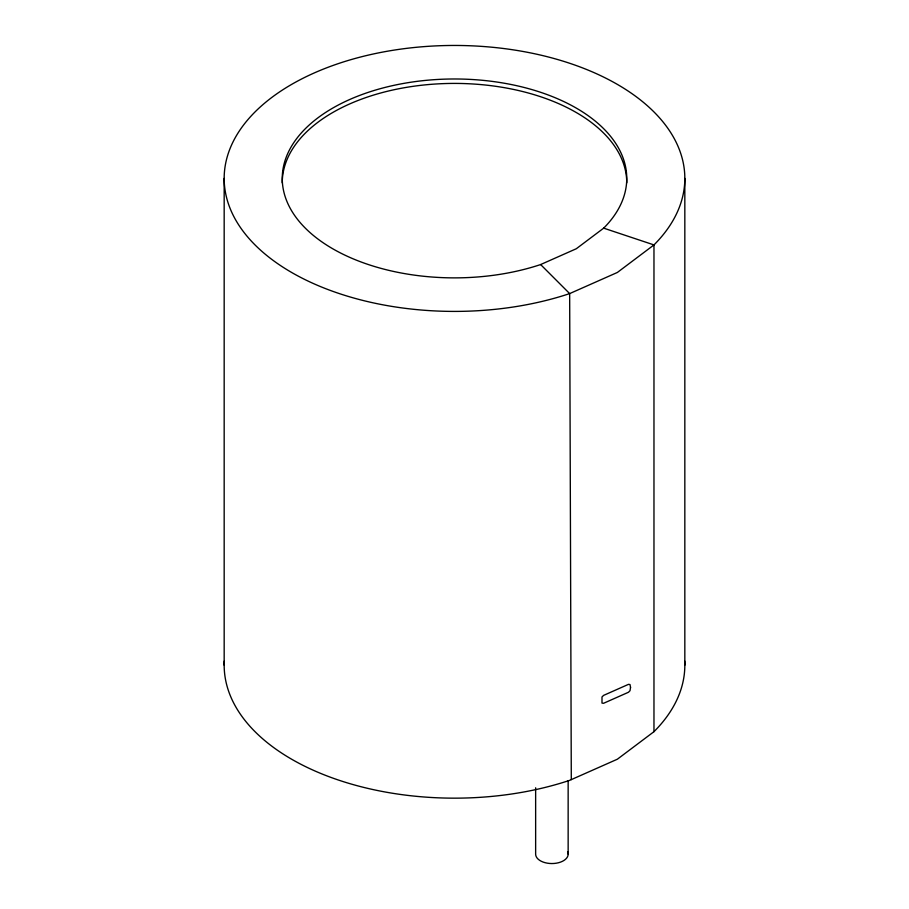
<?xml version="1.0" encoding="UTF-8"?>
<svg xmlns="http://www.w3.org/2000/svg" width="909" height="909" viewBox="0 0 909 909"><rect width="100%" height="100%" fill="white"/><g stroke="black" fill="none" stroke-linecap="round" stroke-linejoin="round"><path stroke-width="1.36" d="M603.678 228.148L576.295 248.748L540.628 264.553A172.255 99.445 0 0 1 284.869 195.696A172.255 99.445 0 0 1 484.406 80.492A172.255 99.445 0 0 1 603.678 228.148L653.969 244.919L653.969 731.677L617.37 759.208L569.659 780.342A230.329 132.975 0 0 1 336.239 779.297A230.329 132.975 0 0 1 224.284 661.036M540.628 264.553L569.659 293.596L571.295 779.627M684.829 178.425L684.829 665.183M568.148 780.729L568.148 854.165M535.64 787.785L535.64 854.165A16.26 9.385 0 0 0 554.013 863.47A16.26 9.385 0 0 0 567.602 851.733M224.171 178.425L224.171 665.183M684.716 661.036A230.329 132.975 0 0 1 653.969 731.677M282.245 182.857A172.255 99.445 0 0 1 454.5 83.412A172.255 99.445 0 0 1 626.755 182.857M630.551 687.363L630.005 690.715L628.46 692.26L603.599 703.282L601.997 703.1L601.997 696.964L603.599 695.385L628.46 684.363L629.982 684.534L630.551 687.363M653.969 244.919L617.37 272.461L569.659 293.596A230.329 132.975 0 0 1 227.67 201.525A230.329 132.975 0 0 1 494.496 47.473A230.329 132.975 0 0 1 653.969 244.919"/></g></svg>
